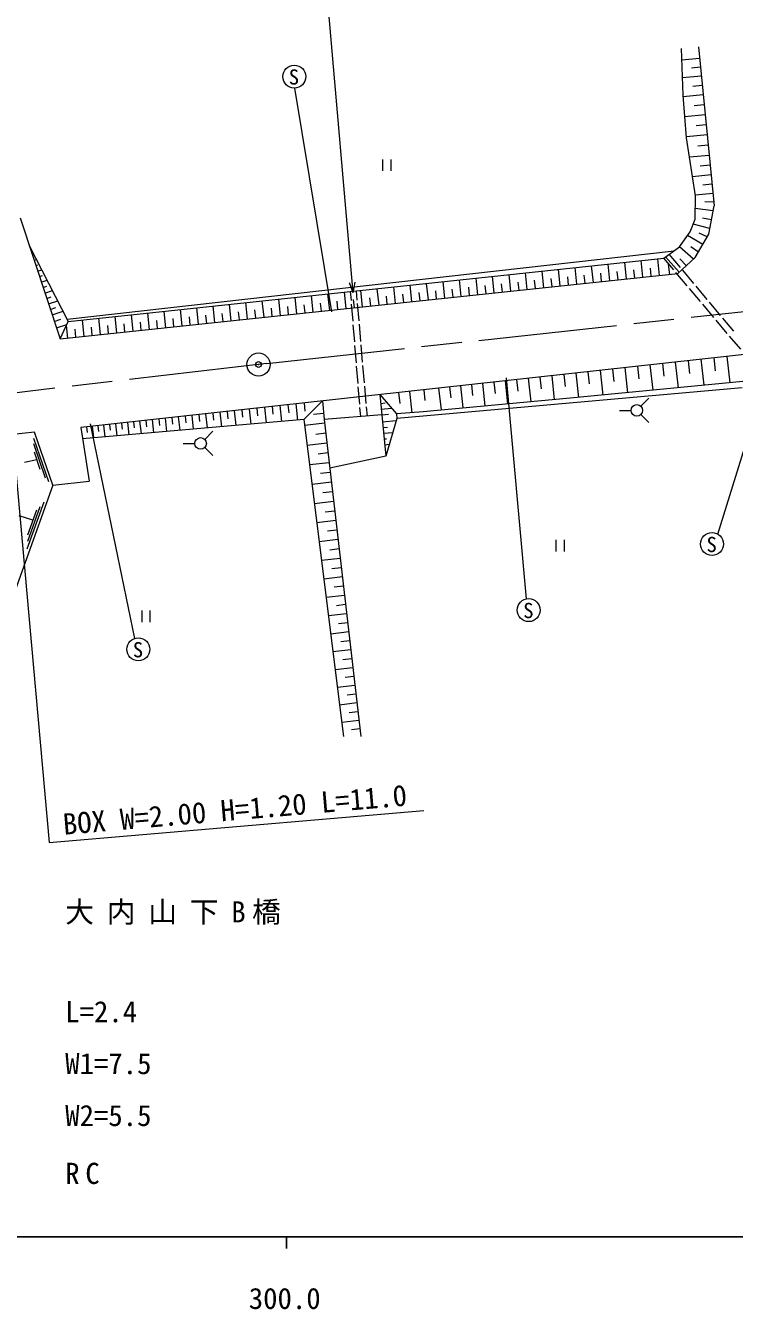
# Model space of a CAD drawing. Units: millimetres, scale not verified. Extents: x 40000 to 680000, y 20000 to 380000.
# Drawn here: x 345384 to 406824, y 198715 to 310017 of the extents above; entities that cross this region are included whole.
import ezdxf
from ezdxf.enums import TextEntityAlignment as Align

# ---------------------------------------------------------------- set-up
doc = ezdxf.new("R2010")
doc.units = ezdxf.units.MM
doc.header["$LTSCALE"] = 1000
doc.header["$PDMODE"] = 32
doc.header["$PDSIZE"] = 500
doc.linetypes.add('CHAIN', pattern=[18.5, 12, -1.5, 3.5, -1.5])
for name, color, linetype, lineweight in [('M-BGD', 7, 'Continuous', 13), ('M-BMK', 2, 'CHAIN', 13), ('M-STR-HTXT', 7, 'Continuous', 13), ('M-TTL-BAND', 7, 'Continuous', 25), ('M-WORK', 1, 'Continuous', 13)]:
    doc.layers.add(name, color=color, linetype=linetype, lineweight=lineweight)
doc.styles.add('ＭＳ ゴシック', font='')
doc.styles.get('ＭＳ ゴシック').set_extended_font_data('MS Gothic')

msp = doc.modelspace()

# ---------------------------------------------------------------- linework, layer by layer
at = {"layer": 'M-BGD'}
msp.add_circle((365570, 280637), 1000, dxfattribs=at)
msp.add_point((365570, 280637), dxfattribs=at)
at = {"layer": 'M-BMK'}
for q in [(440302, 288807), (304233, 273471)]:
    msp.add_line((366293, 280721), q, dxfattribs=at)
at = {"layer": 'M-STR-HTXT'}
for p, q in [((373792, 286845), (371146, 317268)), ((373792, 286845), (373465, 287720)), ((373792, 286845), (373963, 287764)), ((344113, 275916), (347413, 239198)), ((347413, 239198), (379892, 241962))]:
    msp.add_line(p, q, dxfattribs=at)
at = {"layer": 'M-TTL-BAND'}
for p, q in [((40000, 205000), (579000, 205000)), ((368000, 205000), (368000, 204000))]:
    msp.add_line(p, q, dxfattribs=at)
at = {"layer": 'M-WORK'}
for p, q in [((402389, 303987), (402238, 308033)), ((403712, 308178), (405067, 294410)), ((403810, 307183), (402275, 307032)), ((403886, 306416), (403118, 306340)), ((403961, 305648), (402333, 305488)), ((371920, 285204), (368712, 304610)), ((402691, 300281), (402389, 303987)), ((404121, 304020), (402400, 303850)), ((404041, 304834), (403227, 304754)), ((404206, 303159), (403345, 303074)), ((404291, 302298), (402541, 302126)), ((404463, 300548), (402684, 300373)), ((404377, 301423), (403502, 301337)), ((403457, 295251), (402691, 300281)), ((404551, 299658), (403661, 299571)), ((376317, 298421), (376317, 297421)), ((377067, 297421), (377067, 298421)), ((404638, 298769), (402947, 298602)), ((404722, 297923), (403876, 297840)), ((404805, 297077), (403203, 296920)), ((404884, 296276), (404083, 296198)), ((403419, 293247), (403457, 295251)), ((404963, 295476), (403446, 295326)), ((404985, 293964), (403436, 294153)), ((405037, 294717), (404259, 294751)), ((404614, 291952), (405067, 294410)), ((344902, 293351), (348362, 282857)), ((403003, 292151), (403419, 293247)), ((404700, 292417), (403250, 292801)), ((404842, 293191), (404069, 293333)), ((402058, 290827), (403003, 292151)), ((404094, 291048), (402762, 291813)), ((403441, 289910), (404614, 291952)), ((404472, 291705), (403777, 292037)), ((345671, 291018), (349078, 284364)), ((348970, 284574), (401610, 290502)), ((400715, 289853), (402058, 290827)), ((403275, 289759), (402058, 290827)), ((403712, 290381), (403059, 290854)), ((345954, 290161), (346058, 290195)), ((346111, 289686), (346318, 289754)), ((349078, 284364), (400715, 289853)), ((397469, 288058), (397317, 289492)), ((398904, 288210), (398752, 289644)), ((400339, 288362), (400187, 289797)), ((401571, 288839), (400715, 289853)), ((402056, 288650), (400863, 289960)), ((402156, 289037), (401186, 290194)), ((401924, 288530), (403441, 289910)), ((402665, 289204), (402111, 289814)), ((346267, 289211), (346445, 289270)), ((346424, 288736), (346779, 288853)), ((346580, 288261), (346832, 288344)), ((348362, 282857), (401924, 288530)), ((386012, 286845), (385861, 288274)), ((387442, 286996), (387291, 288426)), ((388873, 287148), (388721, 288578)), ((390304, 287299), (390153, 288730)), ((391736, 287451), (391584, 288883)), ((393168, 287602), (393017, 289035)), ((393885, 287678), (393809, 288395)), ((394601, 287754), (394450, 289187)), ((395318, 287830), (395242, 288547)), ((396035, 287906), (395883, 289340)), ((396752, 287982), (396676, 288699)), ((398186, 288134), (398110, 288851)), ((399621, 288286), (399545, 289003)), ((401220, 288455), (401127, 289336)), ((402732, 287464), (401765, 288610)), ((403312, 287658), (402348, 288807)), ((346737, 287786), (347241, 287953)), ((346894, 287312), (347219, 287419)), ((376018, 285786), (375867, 287212)), ((377444, 285937), (377293, 287363)), ((378871, 286088), (378720, 287515)), ((380298, 286239), (380147, 287667)), ((381726, 286391), (381574, 287818)), ((382440, 286466), (382364, 287180)), ((383154, 286542), (383003, 287970)), ((383868, 286618), (383793, 287332)), ((384583, 286693), (384431, 288122)), ((385298, 286769), (385222, 287484)), ((386727, 286920), (386652, 287635)), ((388158, 287072), (388082, 287787)), ((389589, 287223), (389513, 287939)), ((391020, 287375), (390944, 288091)), ((392452, 287527), (392376, 288243)), ((403893, 286088), (402926, 287234)), ((404468, 286278), (403505, 287428)), ((347050, 286837), (347702, 287052)), ((347207, 286362), (347607, 286494)), ((347363, 285887), (348163, 286151)), ((366052, 284731), (365901, 286152)), ((367474, 284881), (367323, 286303)), ((368896, 285032), (368746, 286455)), ((370319, 285183), (370169, 286606)), ((371743, 285333), (371592, 286757)), ((372455, 285409), (372380, 286121)), ((373168, 285484), (373017, 286909)), ((373619, 286179), (373556, 286966)), ((373880, 285560), (373805, 286272)), ((374131, 286226), (374062, 287020)), ((374592, 285635), (374442, 287060)), ((375305, 285711), (375230, 286423)), ((376731, 285862), (376655, 286575)), ((378157, 286013), (378082, 286726)), ((379584, 286164), (379509, 286877)), ((381012, 286315), (380936, 287029)), ((405624, 284899), (404661, 286048)), ((347520, 285412), (347994, 285568)), ((347676, 284937), (348624, 285250)), ((440637, 285132), (350157, 275169)), ((354696, 283528), (354546, 284945)), ((356113, 283678), (355963, 285096)), ((357531, 283828), (357381, 285246)), ((358950, 283979), (358800, 285397)), ((360369, 284129), (360219, 285548)), ((361789, 284279), (361639, 285699)), ((362499, 284354), (362424, 285065)), ((363209, 284430), (363059, 285850)), ((363920, 284505), (363844, 285215)), ((364630, 284580), (364480, 286001)), ((365341, 284655), (365266, 285366)), ((366763, 284806), (366687, 285517)), ((368185, 284957), (368110, 285668)), ((369608, 285107), (369533, 285819)), ((371031, 285258), (370956, 285970)), ((373764, 284385), (373643, 285880)), ((374288, 284432), (374158, 285927)), ((405054, 284713), (404087, 285859)), ((347863, 284372), (348428, 284559)), ((348049, 283807), (348955, 284106)), ((348362, 282857), (349078, 284364)), ((349032, 282928), (348916, 284023)), ((350447, 283078), (350297, 284493)), ((351155, 283153), (351080, 283861)), ((351863, 283228), (351713, 284644)), ((352571, 283303), (352496, 284011)), ((353279, 283378), (353129, 284794)), ((353987, 283453), (353912, 284161)), ((355405, 283603), (355330, 284312)), ((356822, 283753), (356747, 284462)), ((358241, 283903), (358166, 284613)), ((359660, 284054), (359584, 284763)), ((361079, 284204), (361004, 284914)), ((373909, 282591), (373788, 284086)), ((374444, 282639), (374314, 284134)), ((406215, 283337), (405248, 284483)), ((406781, 283519), (405817, 284669)), ((349739, 283003), (349664, 283711)), ((407376, 281961), (406409, 283108)), ((374053, 280797), (373933, 282292)), ((374601, 280846), (374470, 282340)), ((405385, 265930), (410409, 282152)), ((374198, 279003), (374078, 280498)), ((374757, 279053), (374627, 280547)), ((398420, 280483), (398539, 279398)), ((399505, 280603), (399747, 278407)), ((400603, 280724), (400724, 279626)), ((401701, 280845), (401946, 278622)), ((402813, 280967), (402935, 279856)), ((403924, 281089), (404172, 278840)), ((405049, 281213), (405173, 280089)), ((406174, 281337), (406424, 279061)), ((388812, 260318), (387083, 279484)), ((388948, 279440), (389173, 277400)), ((389968, 279553), (390081, 278532)), ((390989, 279665), (391218, 277583)), ((392030, 279780), (392145, 278739)), ((393071, 279894), (393304, 277775)), ((394131, 280011), (394247, 278952)), ((395190, 280128), (395426, 277983)), ((396263, 280246), (396381, 279174)), ((397335, 280364), (397574, 278194)), ((374343, 277208), (374222, 278704)), ((374913, 277260), (374783, 278754)), ((407490, 278620), (377557, 275961)), ((378654, 278307), (378858, 276460)), ((379899, 278444), (380003, 277503)), ((381187, 278586), (381394, 276704)), ((382128, 278689), (382231, 277749)), ((383069, 278793), (383280, 276873)), ((384029, 278899), (384134, 277939)), ((384989, 279005), (385205, 277045)), ((385969, 279112), (386077, 278133)), ((386948, 279220), (387169, 277221)), ((387948, 279330), (388058, 278331)), ((409053, 279318), (392601, 277706)), ((368117, 277147), (368193, 276456)), ((368808, 277223), (368964, 275808)), ((371120, 277477), (369510, 275855)), ((369515, 277301), (369593, 276593)), ((371120, 277477), (371252, 275881)), ((376095, 278025), (376599, 272687)), ((376095, 278025), (377526, 276358)), ((376167, 277264), (376563, 277301)), ((377713, 278203), (377817, 277263)), ((392601, 277706), (379838, 276534)), ((399426, 277721), (398719, 277014)), ((358046, 276038), (358109, 275466)), ((358617, 276101), (358746, 274930)), ((359203, 276165), (359267, 275580)), ((359788, 276230), (359920, 275031)), ((360388, 276296), (360454, 275696)), ((360987, 276362), (361122, 275134)), ((361601, 276429), (361668, 275815)), ((362215, 276497), (362353, 275240)), ((362843, 276566), (362912, 275938)), ((363472, 276635), (363613, 275348)), ((364115, 276706), (364186, 276063)), ((364759, 276777), (364904, 275459)), ((365418, 276850), (365490, 276191)), ((366077, 276922), (366225, 275573)), ((366751, 276996), (366826, 276322)), ((367426, 277071), (367578, 275689)), ((371209, 276402), (370333, 276300)), ((376261, 276262), (371252, 275881)), ((374430, 276123), (374367, 276909)), ((375009, 276167), (374939, 276961)), ((376214, 276766), (377104, 276850)), ((376261, 276268), (376855, 276324)), ((379838, 276534), (377526, 276358)), ((377526, 276358), (377557, 275961)), ((396866, 276661), (397866, 276661)), ((398719, 276307), (399426, 275600)), ((350157, 275169), (350894, 270511)), ((369510, 275855), (350310, 274205)), ((350654, 275224), (350709, 274728)), ((354834, 256884), (351019, 275480)), ((351151, 275279), (351260, 274286)), ((351648, 275333), (351703, 274837)), ((352145, 275388), (352257, 274372)), ((352653, 275444), (352709, 274936)), ((353161, 275500), (353275, 274460)), ((353681, 275557), (353738, 275037)), ((354201, 275614), (354318, 274549)), ((354734, 275673), (354792, 275141)), ((355266, 275732), (355386, 274641)), ((355812, 275792), (355872, 275246)), ((356357, 275852), (356480, 274735)), ((356915, 275913), (356977, 275355)), ((357474, 275975), (357600, 274831)), ((369510, 275855), (372942, 248386)), ((371292, 275541), (369574, 275342)), ((371252, 275881), (374445, 248386)), ((376317, 275674), (377506, 275786)), ((376364, 275176), (376760, 275214)), ((377557, 275961), (376599, 272687)), ((346160, 274772), (303295, 269976)), ((346077, 274247), (347355, 270499)), ((347745, 270169), (346160, 274772)), ((361611, 274856), (360904, 274149)), ((371491, 273824), (369789, 273626)), ((371391, 274683), (370533, 274583)), ((376411, 274679), (377203, 274753)), ((376458, 274181), (376656, 274199)), ((346060, 273783), (347080, 270814)), ((346117, 273077), (346610, 271576)), ((359051, 273795), (360051, 273795)), ((360904, 273442), (361611, 272735)), ((371590, 272973), (370739, 272874)), ((376505, 273683), (376901, 273720)), ((346346, 272377), (345279, 272141)), ((371689, 272122), (370001, 271926)), ((376599, 272687), (371745, 271636)), ((347745, 270169), (350894, 270511)), ((371787, 271278), (370943, 271180)), ((347745, 270169), (338094, 243311)), ((371885, 270434), (370212, 270240)), ((371982, 269598), (371145, 269500)), ((346945, 268709), (345483, 264625)), ((346609, 268300), (345533, 265286)), ((372079, 268761), (370420, 268568)), ((346006, 267134), (344808, 267513)), ((346329, 268020), (345533, 265835)), ((372175, 267932), (371346, 267836)), ((372272, 267103), (370627, 266912)), ((372367, 266281), (371545, 266185)), ((372462, 265459), (370833, 265269)), ((391361, 265430), (391361, 264430)), ((392111, 264430), (392111, 265430)), ((372652, 263829), (371036, 263641)), ((372557, 264644), (371742, 264549)), ((372746, 263021), (371938, 262927)), ((372839, 262213), (371238, 262027)), ((373025, 260611), (371438, 260427)), ((372932, 261412), (372132, 261319)), ((373118, 259818), (372324, 259725)), ((355441, 259297), (355441, 258297)), ((356191, 258297), (356191, 259297)), ((373210, 259024), (371636, 258841)), ((373301, 258237), (372514, 258145)), ((373393, 257450), (371832, 257269)), ((373483, 256670), (372703, 256579)), ((373574, 255889), (372027, 255710)), ((373664, 255116), (372890, 255026)), ((373753, 254343), (372220, 254165)), ((373931, 252809), (372411, 252633)), ((373842, 253576), (373076, 253487)), ((374020, 252049), (373260, 251961)), ((374108, 251289), (372601, 251114)), ((374196, 250536), (373442, 250448)), ((374283, 249782), (372789, 249609)), ((374370, 249036), (373623, 248949))]:
    msp.add_line(p, q, dxfattribs=at)
for centre, radius in [((368671, 305603), 994), ((398366, 276661), 500), ((360551, 273795), 500), ((404889, 265069), 994), ((389000, 259342), 994), ((355150, 255942), 994)]:
    msp.add_circle(centre, radius, dxfattribs=at)

# ---------------------------------------------------------------- texts
at = {"layer": 'M-STR-HTXT', "style": 'ＭＳ ゴシック'}
msp.add_text('BOX W=2.00 H=1.20 L=11.0', height=1833, rotation=4.864, dxfattribs=at).set_placement((348735, 239311), align=Align.BOTTOM_LEFT)
for s, p in [('L=2.4', (348810, 223056)), ('W1=7.5', (348810, 218556)), ('W2=5.5', (348810, 214056))]:
    msp.add_text(s, height=1833, dxfattribs=at).set_placement(p, align=Align.BOTTOM_LEFT)
at = {"layer": 'M-STR-HTXT', "char_height": 1833, "attachment_point": 7, "style": 'ＭＳ ゴシック'}
for s, insert in [('\\T1.44;大内山下B橋', (348810, 232056)), ('\\T1.4;RC', (348810, 209556))]:
    msp.add_mtext(s, dxfattribs=dict(at, insert=insert))
at = {"layer": 'M-TTL-BAND', "style": 'ＭＳ ゴシック'}
msp.add_text('300.0', height=1833, dxfattribs=at).set_placement((367844, 198195), align=Align.BOTTOM_CENTER)
at = {"layer": 'M-WORK', "style": 'ＭＳ ゴシック'}
for p in [(368192, 305568), (404409, 265034), (388520, 259307), (354671, 255907)]:
    msp.add_text('S', height=1320, dxfattribs=at).set_placement(p, align=Align.MIDDLE_LEFT)

doc.saveas('drawing.dxf')
